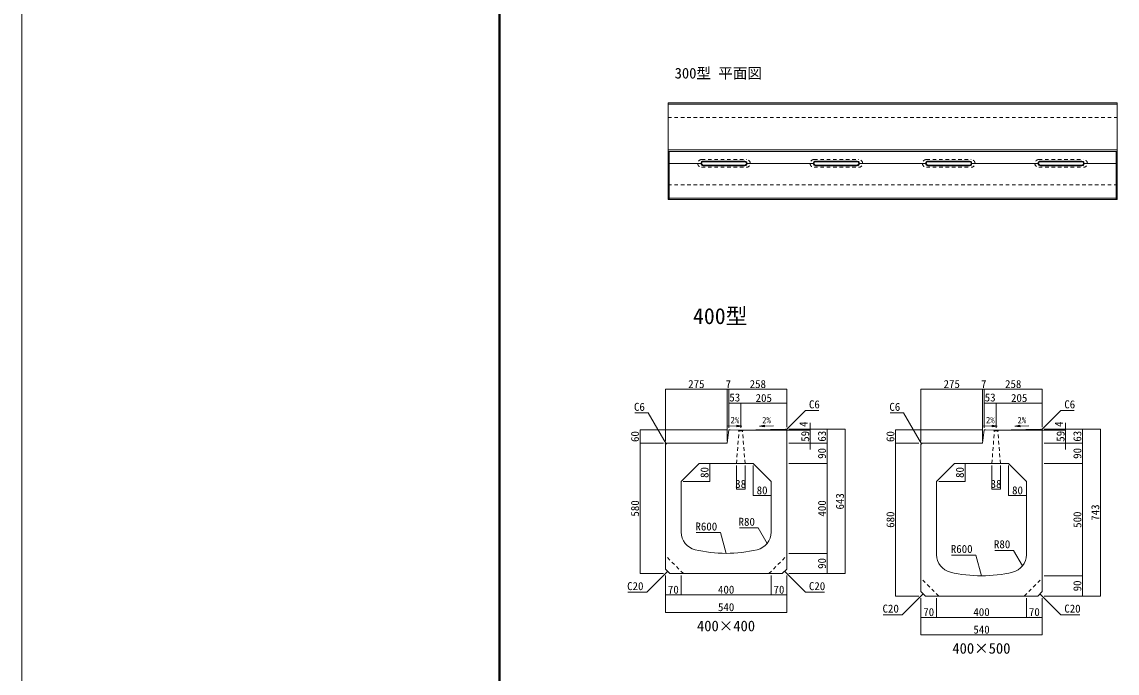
# Model space of a CAD drawing. Units: millimetres at full size; some dimension numbers follow another scale. Extents: x -3301 to 90699, y 107523 to 139162.
# Drawn here: x -3301 to 1572, y 130169 to 133068 of the extents above; entities that cross this region are included whole.
import ezdxf
from ezdxf.enums import TextEntityAlignment as Align

# ---------------------------------------------------------------- set-up
doc = ezdxf.new("R2010")
doc.units = ezdxf.units.MM
doc.header["$LTSCALE"] = 21
doc.linetypes.add('USER1', pattern=[1.35, 0.75, -0.6])
for name, color, linetype, lineweight in [('0_2', 7, 'USER1', 9), ('図枠', 7, 'Continuous', 5), ('寸法線', 7, 'Continuous', 9), ('引出線', 4, 'Continuous', 9), ('本体', 2, 'Continuous', 9), ('枠', 5, 'Continuous', 13), ('補助線', 8, 'Continuous', 13)]:
    doc.layers.add(name, color=color, linetype=linetype, lineweight=lineweight)
doc.styles.add('ＭＳ ゴシック', font='')
doc.styles.get('ＭＳ ゴシック').set_extended_font_data('MS Gothic')

# ---------------------------------------------------------------- blocks, each defined once
blk = doc.blocks.new('filled_arrow')
at = {"color": 0, "linetype": 'Continuous', "lineweight": -2}
blk.add_solid([(7.5, 1.25), (0, 0), (7.5, -1.25)], dxfattribs=at)

msp = doc.modelspace()

# ---------------------------------------------------------------- hatches: boundary and pattern name
at = {"layer": '引出線'}
for points in [[(-119.81, 131272.35), (-119.96, 131264.86), (-97.39, 131268.15)], [(3.86, 131272.35), (4.01, 131264.86), (-18.57, 131268.15)], [(1016.51, 131272.35), (1016.36, 131264.86), (1038.93, 131268.15)], [(1140.18, 131272.35), (1140.33, 131264.86), (1117.76, 131268.15)]]:
    msp.add_hatch(color=256, dxfattribs=at).paths.add_polyline_path(points)

# ---------------------------------------------------------------- linework, layer by layer
at = {"layer": '0_2'}
for p, q in [((-121.28, 131102.05), (-109.96, 131248.15)), ((-112.78, 131251.2), (-109.97, 131248.15)), ((-109.97, 131248.15), (-94.6, 131248.15)), ((-91.78, 131251.2), (-94.6, 131248.15)), ((-83.28, 131102.05), (-94.6, 131248.15)), ((1015.04, 131102.05), (1026.36, 131248.15)), ((1023.54, 131251.2), (1026.36, 131248.15)), ((1026.36, 131248.15), (1041.72, 131248.15)), ((1044.54, 131251.2), (1041.72, 131248.15)), ((1053.04, 131102.05), (1041.73, 131248.15))]:
    msp.add_line(p, q, dxfattribs=at)
at = {"layer": '図枠', "lineweight": 40}
msp.add_line((-1175.79, 128499.01), (-1175.79, 135424.01), dxfattribs=at)
at = {"layer": '寸法線'}
for p, q in [((-437.28, 131432.46), (-162.28, 131432.46)), ((-437.28, 131201.43), (-437.28, 131432.46)), ((-190.41, 131432.46), (-127.16, 131432.46)), ((-162.28, 131201.43), (-162.28, 131432.46)), ((-162.28, 131201.43), (-162.28, 131432.46)), ((-155.28, 131261.43), (-155.28, 131432.46)), ((-155.28, 131432.46), (102.72, 131432.46)), ((-155.28, 131261.43), (-155.28, 131432.46)), ((102.72, 131264.43), (102.72, 131432.46)), ((699.04, 131432.46), (974.04, 131432.46)), ((699.04, 131201.43), (699.04, 131432.46)), ((945.92, 131432.46), (1009.17, 131432.46)), ((974.04, 131201.43), (974.04, 131432.46)), ((974.04, 131201.43), (974.04, 131432.46)), ((981.04, 131261.43), (981.04, 131432.46)), ((981.04, 131432.46), (1239.04, 131432.46)), ((981.04, 131261.43), (981.04, 131432.46)), ((1239.04, 131264.43), (1239.04, 131432.46)), ((-155.28, 131370.36), (-102.28, 131370.36)), ((-155.28, 131261.43), (-155.28, 131370.36)), ((-102.28, 131260.43), (-102.28, 131370.36)), ((-102.28, 131370.36), (102.72, 131370.36)), ((-102.28, 131260.43), (-102.28, 131370.36)), ((102.72, 131264.43), (102.72, 131370.36)), ((981.04, 131370.36), (1034.04, 131370.36)), ((981.04, 131261.43), (981.04, 131370.36)), ((1034.04, 131260.43), (1034.04, 131370.36)), ((1034.04, 131370.36), (1239.04, 131370.36)), ((1034.04, 131260.43), (1034.04, 131370.36)), ((1239.04, 131264.43), (1239.04, 131370.36)), ((206.97, 131283.18), (206.97, 131222.83)), ((1343.29, 131283.18), (1343.29, 131222.83)), ((-549.4, 131252.05), (-549.4, 131192.05)), ((-164.66, 131252.05), (-549.4, 131252.05)), ((-92.91, 131250.95), (206.97, 131250.95)), ((-92.91, 131250.95), (206.97, 131250.95)), ((112.09, 131255.05), (206.97, 131255.05)), ((112.09, 131255.05), (282.43, 131255.05)), ((112.09, 131255.05), (362.29, 131255.05)), ((206.97, 131265.01), (206.97, 131163.93)), ((282.43, 131255.05), (282.43, 131192.05)), ((362.29, 131255.05), (362.29, 130612.05)), ((586.92, 131252.05), (586.92, 131192.05)), ((971.67, 131252.05), (586.92, 131252.05)), ((1043.42, 131250.95), (1343.29, 131250.95)), ((1043.42, 131250.95), (1343.29, 131250.95)), ((1248.42, 131255.05), (1343.29, 131255.05)), ((1248.42, 131255.05), (1418.76, 131255.05)), ((1248.42, 131255.05), (1498.61, 131255.05)), ((1343.29, 131265.01), (1343.29, 131163.93)), ((1418.76, 131255.05), (1418.76, 131192.05)), ((1498.61, 131255.05), (1498.61, 130512.05)), ((-446.66, 131192.05), (-549.4, 131192.05)), ((-549.4, 131192.05), (-549.4, 130612.05)), ((-446.66, 131192.05), (-549.4, 131192.05)), ((112.09, 131192.05), (206.97, 131192.05)), ((112.09, 131192.05), (282.43, 131192.05)), ((112.09, 131192.05), (282.43, 131192.05)), ((282.43, 131192.05), (282.43, 131102.05)), ((689.67, 131192.05), (586.92, 131192.05)), ((586.92, 131192.05), (586.92, 130512.05)), ((689.67, 131192.05), (586.92, 131192.05)), ((1248.42, 131192.05), (1343.29, 131192.05)), ((1248.42, 131192.05), (1418.76, 131192.05)), ((1248.42, 131192.05), (1418.76, 131192.05)), ((1418.76, 131192.05), (1418.76, 131102.05)), ((-277.91, 131102.05), (-240.2, 131102.05)), ((-240.2, 131102.05), (-240.2, 131022.05)), ((-121.28, 131092.68), (-121.28, 130987.42)), ((-83.28, 131092.68), (-83.28, 130987.42)), ((-47.28, 131092.67), (-47.28, 130959.2)), ((112.09, 131102.05), (282.43, 131102.05)), ((112.09, 131102.05), (282.43, 131102.05)), ((282.43, 131102.05), (282.43, 130702.05)), ((858.42, 131102.05), (896.13, 131102.05)), ((896.13, 131102.05), (896.13, 131022.05)), ((1015.04, 131092.68), (1015.04, 130987.42)), ((1053.04, 131092.68), (1053.04, 130987.42)), ((1089.04, 131092.67), (1089.04, 130959.2)), ((1248.42, 131102.05), (1418.76, 131102.05)), ((1248.42, 131102.05), (1418.76, 131102.05)), ((1418.76, 131102.05), (1418.76, 130602.05)), ((-357.91, 131022.05), (-240.2, 131022.05)), ((32.72, 131012.68), (32.72, 130959.2)), ((778.42, 131022.05), (896.13, 131022.05)), ((1169.04, 131012.68), (1169.04, 130959.2)), ((-121.28, 130987.42), (-83.28, 130987.42)), ((-47.28, 130959.2), (32.72, 130959.2)), ((1015.04, 130987.42), (1053.04, 130987.42)), ((1089.04, 130959.2), (1169.04, 130959.2)), ((112.09, 130702.05), (282.43, 130702.05)), ((112.09, 130702.05), (282.43, 130702.05)), ((282.43, 130702.05), (282.43, 130612.05)), ((-446.66, 130612.05), (-549.4, 130612.05)), ((-437.28, 130602.68), (-437.28, 130517.11)), ((-437.28, 130602.68), (-437.28, 130439.07)), ((-367.28, 130602.68), (-367.28, 130517.11)), ((-367.28, 130602.68), (-367.28, 130517.11)), ((32.72, 130602.68), (32.72, 130517.11)), ((32.72, 130602.68), (32.72, 130517.11)), ((102.72, 130602.68), (102.72, 130517.11)), ((102.72, 130602.68), (102.72, 130439.07)), ((112.09, 130612.05), (282.43, 130612.05)), ((112.09, 130612.05), (362.29, 130612.05)), ((1248.42, 130602.05), (1418.76, 130602.05)), ((1248.42, 130602.05), (1418.76, 130602.05)), ((1418.76, 130602.05), (1418.76, 130512.05)), ((-437.28, 130517.11), (-367.28, 130517.11)), ((-367.28, 130517.11), (32.72, 130517.11)), ((32.72, 130517.11), (102.72, 130517.11)), ((689.67, 130512.05), (586.92, 130512.05)), ((699.04, 130502.68), (699.04, 130417.11)), ((699.04, 130502.68), (699.04, 130339.07)), ((769.04, 130502.68), (769.04, 130417.11)), ((769.04, 130502.68), (769.04, 130417.11)), ((1169.04, 130502.68), (1169.04, 130417.11)), ((1169.04, 130502.68), (1169.04, 130417.11)), ((1239.04, 130502.68), (1239.04, 130417.11)), ((1239.04, 130502.68), (1239.04, 130339.07)), ((1248.42, 130512.05), (1418.76, 130512.05)), ((1248.42, 130512.05), (1498.61, 130512.05)), ((-437.28, 130439.07), (102.72, 130439.07)), ((699.04, 130417.11), (769.04, 130417.11)), ((769.04, 130417.11), (1169.04, 130417.11)), ((1169.04, 130417.11), (1239.04, 130417.11)), ((699.04, 130339.07), (1239.04, 130339.07))]:
    msp.add_line(p, q, dxfattribs=at)
at = {"layer": '引出線'}
for p, q in [((-161.5, 131269.4), (-99.4, 131268.15)), ((43.54, 131269.4), (-18.57, 131268.15)), ((974.82, 131269.4), (1036.93, 131268.15)), ((1179.86, 131269.4), (1117.76, 131268.15))]:
    msp.add_line(p, q, dxfattribs=at)
for points in [[(99.72, 131252.03), (185.97, 131338.28), (245.13, 131338.28)], [(1236.04, 131252.03), (1322.29, 131338.28), (1381.45, 131338.28)], [(-434.28, 131189.11), (-513.97, 131327.14), (-573.14, 131327.14)], [(702.04, 131189.11), (622.35, 131327.14), (563.19, 131327.14)], [(-167.28, 130702.05), (-192.03, 130794.42), (-300.3, 130794.42)], [(15.48, 130746.47), (-24.31, 130815.39), (-108.22, 130815.39)], [(1151.8, 130646.47), (1112.01, 130715.39), (1028.1, 130715.39)], [(969.04, 130602.05), (944.29, 130694.42), (836.02, 130694.42)], [(-427.28, 130622.05), (-520.12, 130528.82), (-604.41, 130528.82)], [(92.72, 130622.05), (185.95, 130528.82), (270.24, 130528.82)], [(709.04, 130522.05), (616.2, 130428.82), (531.91, 130428.82)], [(1229.04, 130522.05), (1322.27, 130428.82), (1406.56, 130428.82)]]:
    msp.add_lwpolyline(points, dxfattribs=at)
at = {"layer": '引出線', "lineweight": 13}
for points in [[(-119.81, 131272.35), (-119.96, 131264.86), (-97.39, 131268.15)], [(3.86, 131272.35), (4.01, 131264.86), (-18.57, 131268.15)], [(1016.51, 131272.35), (1016.36, 131264.86), (1038.93, 131268.15)], [(1140.18, 131272.35), (1140.33, 131264.86), (1117.76, 131268.15)]]:
    msp.add_lwpolyline(points, close=True, dxfattribs=at)
at = {"layer": '本体', "lineweight": 20}
for p, q in [((-425.73, 132708.26), (1572.27, 132708.26)), ((-425.73, 132708.26), (-425.73, 132278.26)), ((1572.27, 132708.26), (1572.27, 132278.26)), ((-425.73, 132278.26), (1572.27, 132278.26)), ((-155.28, 131252.05), (-162.28, 131192.05)), ((-155.28, 131252.05), (-102.28, 131250.95)), ((-102.28, 131250.95), (96.72, 131254.93)), ((981.04, 131252.05), (974.04, 131192.05)), ((981.04, 131252.05), (1034.04, 131250.95)), ((1034.04, 131250.95), (1233.05, 131254.93)), ((-431.28, 131192.05), (-162.28, 131192.05)), ((705.04, 131192.05), (974.04, 131192.05)), ((-287.28, 131102.05), (-47.28, 131102.05)), ((849.04, 131102.05), (1089.04, 131102.05))]:
    msp.add_line(p, q, dxfattribs=at)
at = {"layer": '本体', "color": 7, "lineweight": 5}
for p, q in [((-425.73, 132702.26), (1572.27, 132702.26)), ((-421.23, 132491.26), (-421.23, 132278.26)), ((1567.77, 132491.26), (1567.77, 132278.26)), ((-421.23, 132284.26), (1567.77, 132284.26))]:
    msp.add_line(p, q, dxfattribs=at)
at = {"layer": '本体', "color": 7, "linetype": 'USER1'}
for p, q in [((-425.73, 132643.26), (1572.27, 132643.26)), ((-425.73, 132343.26), (1572.27, 132343.26)), ((-357.28, 130612.05), (-437.28, 130692.05)), ((22.72, 130612.05), (102.72, 130692.05)), ((779.04, 130512.05), (699.04, 130592.05)), ((1159.05, 130512.05), (1239.04, 130592.05))]:
    msp.add_line(p, q, dxfattribs=at)
at = {"layer": '本体'}
for p, q in [((-425.73, 132498.26), (1572.27, 132498.26)), ((-425.73, 132491.26), (1572.27, 132491.26))]:
    msp.add_line(p, q, dxfattribs=at)
at = {"layer": '本体', "color": 7, "linetype": 'USER1', "lineweight": 5}
for p, q in [((-276.31, 132455.54), (-77.15, 132455.53)), ((223.69, 132455.54), (422.85, 132455.53)), ((723.68, 132455.54), (922.85, 132455.53)), ((1223.68, 132455.54), (1422.85, 132455.53)), ((-276.21, 132420.99), (-77.25, 132420.99)), ((223.79, 132420.99), (422.75, 132420.99)), ((723.79, 132420.99), (922.74, 132420.99)), ((1223.79, 132420.99), (1422.74, 132420.99))]:
    msp.add_line(p, q, dxfattribs=at)
at = {"layer": '本体', "lineweight": 5}
for p, q in [((-425.73, 132438.26), (-279.54, 132438.26)), ((-269.23, 132445.76), (-84.23, 132445.76)), ((-269.23, 132430.76), (-84.38, 132430.76)), ((-73.92, 132438.15), (220.45, 132438.26)), ((230.77, 132445.76), (415.77, 132445.76)), ((230.77, 132430.76), (415.62, 132430.76)), ((426.08, 132438.26), (720.45, 132438.26)), ((730.77, 132445.76), (915.77, 132445.76)), ((730.77, 132430.76), (915.61, 132430.76)), ((926.08, 132438.26), (1220.45, 132438.26)), ((1230.76, 132445.76), (1415.76, 132445.76)), ((1230.76, 132430.76), (1415.61, 132430.76)), ((1426.08, 132438.26), (1572.27, 132438.26))]:
    msp.add_line(p, q, dxfattribs=at)
at = {"layer": '本体', "color": 4, "lineweight": 5}
for p, q in [((-269.23, 132448.58), (-84.23, 132448.57)), ((-269.23, 132427.95), (-84.41, 132427.95)), ((230.77, 132448.58), (415.77, 132448.57)), ((230.77, 132427.95), (415.59, 132427.95)), ((730.77, 132448.58), (915.77, 132448.57)), ((730.77, 132427.95), (915.59, 132427.95)), ((1230.76, 132448.58), (1415.76, 132448.57)), ((1230.76, 132427.95), (1415.58, 132427.95))]:
    msp.add_line(p, q, dxfattribs=at)
at = {"layer": '本体', "lineweight": 13}
for p, q in [((96.72, 131254.93), (102.72, 131249.05)), ((102.72, 131249.05), (102.72, 130632.05)), ((1233.05, 131254.93), (1239.04, 131249.05)), ((1239.04, 131249.05), (1239.04, 130532.05)), ((-431.28, 131192.05), (-437.28, 131186.05)), ((-437.28, 131186.05), (-437.28, 130632.05)), ((705.04, 131192.05), (699.04, 131186.05)), ((699.04, 131186.05), (699.04, 130532.05)), ((-287.28, 131102.05), (-367.28, 131022.05)), ((-47.28, 131102.05), (32.72, 131022.05)), ((849.04, 131102.05), (769.04, 131022.05)), ((1089.04, 131102.05), (1169.04, 131022.05)), ((-367.28, 131022.05), (-367.28, 130796.09)), ((32.72, 131022.05), (32.72, 130796.09)), ((769.04, 131022.05), (769.04, 130696.09)), ((1169.04, 131022.05), (1169.04, 130696.09)), ((-417.28, 130612.05), (-437.28, 130632.05)), ((-417.28, 130612.05), (82.72, 130612.05)), ((82.72, 130612.05), (102.72, 130632.05)), ((719.04, 130512.05), (699.04, 130532.05)), ((719.04, 130512.05), (1219.04, 130512.05)), ((1219.04, 130512.05), (1239.04, 130532.05))]:
    msp.add_line(p, q, dxfattribs=at)
at = {"layer": '本体', "color": 7, "linetype": 'USER1', "lineweight": 5}
for centre, start, end in [((-276.31, 132438.26), 90, 270.35101), ((-77.15, 132438.26), 269.64801, 89.99902), ((223.69, 132438.26), 90, 270.35101), ((422.85, 132438.26), 269.64801, 89.99902), ((723.68, 132438.26), 90, 270.35101), ((922.85, 132438.26), 269.64801, 89.99902), ((1223.68, 132438.26), 90, 270.35101), ((1422.85, 132438.26), 269.64801, 89.99902)]:
    msp.add_arc(centre, 17.27, start, end, dxfattribs=at)
at = {"layer": '本体', "color": 4, "lineweight": 5}
for centre, start, end in [((-269.23, 132438.26), 90, 270), ((-84.23, 132438.26), 268.99771, 89.99902), ((230.77, 132438.26), 90, 270), ((415.77, 132438.26), 268.99771, 89.99902), ((730.77, 132438.26), 90, 270), ((915.77, 132438.26), 268.99771, 89.99902), ((1230.76, 132438.26), 90, 270), ((1415.76, 132438.26), 268.99771, 89.99902)]:
    msp.add_arc(centre, 10.31, start, end, dxfattribs=at)
at = {"layer": '本体', "lineweight": 5}
for centre, start, end in [((-269.23, 132438.26), 90, 270), ((-84.23, 132438.26), 268.82457, 89.99902), ((230.77, 132438.26), 90, 270), ((415.77, 132438.26), 268.82457, 89.99902), ((730.77, 132438.26), 90, 270), ((915.77, 132438.26), 268.82457, 89.99902), ((1230.76, 132438.26), 90, 270), ((1415.76, 132438.26), 268.82457, 89.99902)]:
    msp.add_arc(centre, 7.5, start, end, dxfattribs=at)
at = {"layer": '本体', "lineweight": 20}
for centre in [(-152.62, 131249), (983.71, 131249)]:
    msp.add_arc(centre, 3, 88.85424, 173.34557, dxfattribs=at)
at = {"layer": '本体', "lineweight": 13}
for centre, radius, start, end in [((-287.28, 130796.09), 80, 180, 256.65764), ((-47.28, 130796.09), 80, 283.34236, 0), ((-167.28, 131302.05), 600, 256.65764, 283.34236), ((849.04, 130696.09), 80, 180, 256.65764), ((1089.04, 130696.09), 80, 283.34236, 0), ((969.04, 131202.05), 600, 256.65764, 283.34236)]:
    msp.add_arc(centre, radius, start, end, dxfattribs=at)
at = {"layer": '枠'}
msp.add_line((-3300.79, 127269.03), (-3300.79, 139161.89), dxfattribs=at)
at = {"layer": '補助線', "lineweight": 20}
for p, q in [((-155.28, 131252.05), (-155.91, 131246.64)), ((-155.28, 131252.05), (-149.83, 131251.94)), ((981.04, 131252.05), (980.41, 131246.64)), ((981.04, 131252.05), (986.49, 131251.94))]:
    msp.add_line(p, q, dxfattribs=at)
at = {"layer": '補助線'}
msp.add_circle((-437.28, 131192.05), 1.12, dxfattribs=at)

# ---------------------------------------------------------------- block references
at = {"layer": '寸法線', "xscale": 1.88, "yscale": 1.88}
for p in [(-437.28, 131432.46), (-155.28, 131432.46), (-155.28, 131432.46), (699.04, 131432.46), (981.04, 131432.46), (981.04, 131432.46), (-155.28, 131370.36), (-102.28, 131370.36), (981.04, 131370.36), (1034.04, 131370.36), (-121.28, 130987.42), (1015.04, 130987.42), (-47.28, 130959.2), (1089.04, 130959.2), (-437.28, 130517.11), (-367.28, 130517.11), (32.72, 130517.11), (-437.28, 130439.07), (699.04, 130417.11), (769.04, 130417.11), (1169.04, 130417.11), (699.04, 130339.07)]:
    msp.add_blockref('filled_arrow', p, dxfattribs=at)
for p, rotation in [((-162.28, 131432.46), 180), ((-162.28, 131432.46), 180), ((102.72, 131432.46), 180), ((974.04, 131432.46), 180), ((974.04, 131432.46), 180), ((1239.04, 131432.46), 180), ((-102.28, 131370.36), 180), ((102.72, 131370.36), 180), ((1034.04, 131370.36), 180), ((1239.04, 131370.36), 180), ((-549.4, 131252.05), 270), ((206.97, 131255.05), 90), ((206.97, 131250.95), 270), ((282.43, 131255.05), 270), ((362.29, 131255.05), 270), ((586.92, 131252.05), 270), ((1343.29, 131255.05), 90), ((1343.29, 131250.95), 270), ((1418.76, 131255.05), 270), ((1498.61, 131255.05), 270), ((-549.4, 131192.05), 90), ((-549.4, 131192.05), 270), ((206.97, 131192.05), 270), ((282.43, 131192.05), 90), ((282.43, 131192.05), 270), ((586.92, 131192.05), 90), ((586.92, 131192.05), 270), ((1343.29, 131192.05), 270), ((1418.76, 131192.05), 90), ((1418.76, 131192.05), 270), ((-240.2, 131102.05), 270), ((282.43, 131102.05), 90), ((282.43, 131102.05), 270), ((896.13, 131102.05), 270), ((1418.76, 131102.05), 90), ((1418.76, 131102.05), 270), ((-240.2, 131022.05), 90), ((-83.28, 130987.42), 180), ((896.13, 131022.05), 90), ((1053.04, 130987.42), 180), ((32.72, 130959.2), 180), ((1169.04, 130959.2), 180), ((282.43, 130702.05), 90), ((282.43, 130702.05), 270), ((-549.4, 130612.05), 90), ((282.43, 130612.05), 90), ((362.29, 130612.05), 90), ((1418.76, 130602.05), 90), ((1418.76, 130602.05), 270), ((-367.28, 130517.11), 180), ((32.72, 130517.11), 180), ((102.72, 130517.11), 180), ((586.92, 130512.05), 90), ((1418.76, 130512.05), 90), ((1498.61, 130512.05), 90), ((102.72, 130439.07), 180), ((769.04, 130417.11), 180), ((1169.04, 130417.11), 180), ((1239.04, 130417.11), 180), ((1239.04, 130339.07), 180)]:
    msp.add_blockref('filled_arrow', p, dxfattribs=dict(at, rotation=rotation))
at = {"layer": '引出線', "xscale": 0.12, "yscale": 0.12}
for p, rotation in [((99.72, 131252.03), 45), ((1236.04, 131252.03), 45), ((-434.28, 131189.11), 120), ((702.04, 131189.11), 120), ((15.48, 130746.47), 120), ((-167.28, 130702.05), 105), ((1151.8, 130646.47), 120), ((-427.28, 130622.05), 225.1), ((92.72, 130622.05), 315), ((969.04, 130602.05), 105), ((709.04, 130522.05), 225.1), ((1229.04, 130522.05), 315)]:
    msp.add_blockref('filled_arrow', p, dxfattribs=dict(at, rotation=rotation))

# ---------------------------------------------------------------- texts
at = {"layer": '0_2', "style": 'ＭＳ ゴシック'}
for s, height, p in [('300型 平面図', 47.47, (-396.34, 132802.04)), ('400型', 71.21, (-314.75, 131701.61))]:
    msp.add_text(s, height=height, dxfattribs=at).set_placement(p, align=Align.BOTTOM_LEFT)
for s, p in [('400×400', (-167.76, 130379.03)), ('400×500', (968.56, 130279.03))]:
    msp.add_text(s, height=47.47, dxfattribs=at).set_placement(p, align=Align.MIDDLE_CENTER)
at = {"layer": '寸法線', "style": 'ＭＳ ゴシック'}
for s, p in [('275', (-299.78, 131455.9)), ('7', (-157.53, 131455.44)), ('258', (-26.28, 131455.9)), ('275', (836.54, 131455.9)), ('7', (978.79, 131455.44)), ('258', (1110.04, 131455.9)), ('53', (-128.78, 131396.14)), ('205', (0.22, 131393.79)), ('53', (1007.54, 131396.14)), ('205', (1136.54, 131393.79)), ('38', (-102.67, 131011.13)), ('80', (-7.28, 130982.63)), ('38', (1033.66, 131011.13)), ('80', (1129.04, 130982.63)), ('70', (-402.28, 130540.55)), ('400', (-167.28, 130540.55)), ('70', (67.72, 130540.55)), ('540', (-167.28, 130462.51)), ('70', (734.04, 130440.55)), ('400', (969.04, 130440.55)), ('70', (1204.04, 130440.55)), ('540', (969.04, 130362.51))]:
    msp.add_text(s, height=35.6, dxfattribs=at).set_placement(p, align=Align.MIDDLE_CENTER)
for s, p in [('4', (177.13, 131277.13)), ('4', (1313.45, 131277.13)), ('60', (-572.84, 131222.05)), ('59', (184.47, 131223.18)), ('63', (259, 131223.55)), ('60', (563.49, 131222.05)), ('59', (1320.79, 131223.18)), ('63', (1395.32, 131223.55)), ('90', (258.99, 131147.05)), ('90', (1395.32, 131147.05)), ('80', (-263.64, 131062.05)), ('80', (872.69, 131062.05)), ('643', (338.85, 130933.55)), ('580', (-572.84, 130902.05)), ('400', (258.99, 130902.05)), ('743', (1475.18, 130883.55)), ('680', (563.49, 130852.05)), ('500', (1395.32, 130852.05)), ('90', (258.99, 130657.05)), ('90', (1395.32, 130557.05))]:
    msp.add_text(s, height=35.6, rotation=90, dxfattribs=at).set_placement(p, align=Align.MIDDLE_CENTER)
at = {"layer": '引出線', "style": 'ＭＳ ゴシック'}
for s, p in [('C6', (200.97, 131383.28)), ('C6', (1337.29, 131383.28)), ('C20', (200.95, 130573.82)), ('C20', (1337.27, 130473.82))]:
    msp.add_text(s, height=35.6, dxfattribs=at).set_placement(p, align=Align.TOP_LEFT)
for s, p in [('C6', (-528.97, 131372.14)), ('C6', (607.35, 131372.14)), ('R80', (-39.31, 130860.39)), ('R600', (-207.03, 130839.42)), ('R80', (1097.01, 130760.39)), ('R600', (929.29, 130739.42)), ('C20', (-535.12, 130573.82)), ('C20', (601.2, 130473.82))]:
    msp.add_text(s, height=35.6, dxfattribs=at).set_placement(p, align=Align.TOP_RIGHT)
for rotation, p in [(359, (-128.17, 131295.28)), (1, (12.21, 131295.28)), (359, (1008.15, 131295.28)), (1, (1148.54, 131295.28))]:
    msp.add_text('2%', height=28.48, rotation=rotation, dxfattribs=at).set_placement(p, align=Align.MIDDLE_CENTER)

doc.saveas('drawing.dxf')
